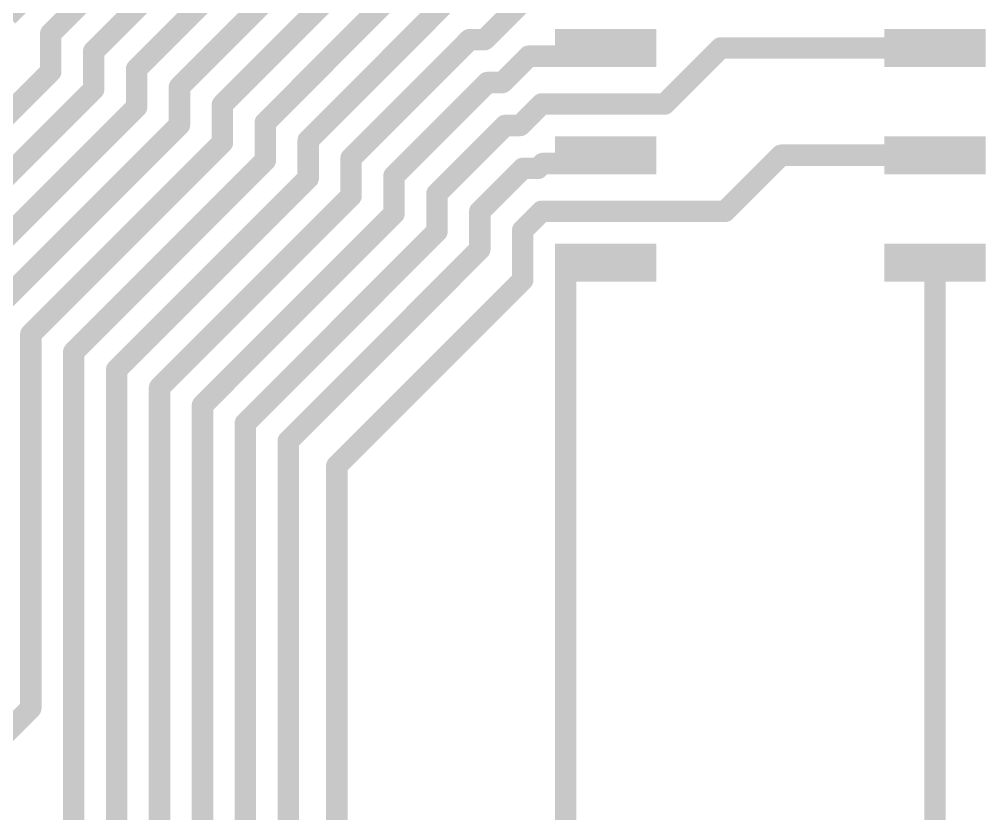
# Model space of a CAD drawing. Header units: inches. Extents: x 2.54 to 5.78, y 1.06 to 9.17.
# Drawn here: x 3.0134 to 3.4639, y 5.8576 to 6.2278 of the extents above; entities that cross this region are included whole.
import ezdxf

# ---------------------------------------------------------------- set-up
doc = ezdxf.new("R2010")
doc.units = ezdxf.units.IN
doc.header["$MEASUREMENT"] = 0
doc.layers.add('Top Layer', color=1, linetype='Continuous')

# ---------------------------------------------------------------- blocks, each defined once
blk = doc.blocks.new('H_____2_20________3')
at = {"layer": 'Top Layer'}
for points in [[(-0.09528, -0.42728), (-0.09528, -0.40957), (-0.04803, -0.40957), (-0.04803, -0.42728)], [(0.05827, -0.42728), (0.05827, -0.40957), (0.10551, -0.40957), (0.10551, -0.42728)], [(-0.09528, -0.47728), (-0.09528, -0.45957), (-0.04803, -0.45957), (-0.04803, -0.47728)], [(0.05827, -0.47728), (0.05827, -0.45957), (0.10551, -0.45957), (0.10551, -0.47728)], [(-0.09528, -0.52728), (-0.09528, -0.50957), (-0.04803, -0.50957), (-0.04803, -0.52728)], [(0.05827, -0.52728), (0.05827, -0.50957), (0.10551, -0.50957), (0.10551, -0.52728)]]:
    blk.add_hatch(color=1, dxfattribs=at).paths.add_polyline_path(points)

msp = doc.modelspace()

# ---------------------------------------------------------------- linework, layer by layer
at = {"layer": 'Top Layer'}
for points in [[(3.00807, 6.22937, 0.01, 0.01, 0), (3.15701, 6.37831, 0.01, 0.01, 0)], [(3.02807, 6.22109, 0.01, 0.01, 0), (3.16529, 6.35831, 0.01, 0.01, 0)], [(3.04807, 6.2128, 0.01, 0.01, 0), (3.17357, 6.33831, 0.01, 0.01, 0)], [(3.06807, 6.20452, 0.01, 0.01, 0), (3.18186, 6.31831, 0.01, 0.01, 0)], [(3.08807, 6.19623, 0.01, 0.01, 0), (3.19014, 6.29831, 0.01, 0.01, 0)], [(3.10807, 6.18795, 0.01, 0.01, 0), (3.19843, 6.27831, 0.01, 0.01, 0)], [(3.12807, 6.17966, 0.01, 0.01, 0), (3.20671, 6.25831, 0.01, 0.01, 0)], [(3.14807, 6.17138, 0.01, 0.01, 0), (3.215, 6.23831, 0.01, 0.01, 0)], [(3.23029, 6.21831, 0.01, 0.01, 0), (3.24643, 6.23445, 0.01, 0.01, 0)], [(3.02807, 6.20343, 0.01, 0.01, 0), (3.02807, 6.22109, 0.01, 0.01, 0)], [(3.16807, 6.1631, 0.01, 0.01, 0), (3.22328, 6.21831, 0.01, 0.01, 0)], [(3.22328, 6.21831, 0.01, 0.01, 0), (3.23029, 6.21831, 0.01, 0.01, 0)], [(3.04807, 6.19515, 0.01, 0.01, 0), (3.04807, 6.2128, 0.01, 0.01, 0)], [(3.28283, 6.21059, 0.01, 0.01, 0), (3.28669, 6.21445, 0.01, 0.01, 0)], [(3.31424, 6.18831, 0.01, 0.01, 0), (3.34039, 6.21445, 0.01, 0.01, 0)], [(3.34039, 6.21445, 0.01, 0.01, 0), (3.44024, 6.21445, 0.01, 0.01, 0)], [(3.23857, 6.19831, 0.01, 0.01, 0), (3.25086, 6.21059, 0.01, 0.01, 0)], [(3.25086, 6.21059, 0.01, 0.01, 0), (3.28283, 6.21059, 0.01, 0.01, 0)], [(2.93878, 6.11414, 0.01, 0.01, 0), (3.02807, 6.20343, 0.01, 0.01, 0)], [(3.06807, 6.18686, 0.01, 0.01, 0), (3.06807, 6.20452, 0.01, 0.01, 0)], [(3.18807, 6.15481, 0.01, 0.01, 0), (3.23156, 6.19831, 0.01, 0.01, 0)], [(3.23156, 6.19831, 0.01, 0.01, 0), (3.23857, 6.19831, 0.01, 0.01, 0)], [(2.95878, 6.10586, 0.01, 0.01, 0), (3.04807, 6.19515, 0.01, 0.01, 0)], [(3.08807, 6.17858, 0.01, 0.01, 0), (3.08807, 6.19623, 0.01, 0.01, 0)], [(2.97878, 6.09757, 0.01, 0.01, 0), (3.06807, 6.18686, 0.01, 0.01, 0)], [(3.10807, 6.17029, 0.01, 0.01, 0), (3.10807, 6.18795, 0.01, 0.01, 0)], [(3.24686, 6.17831, 0.01, 0.01, 0), (3.25686, 6.18831, 0.01, 0.01, 0)], [(3.25686, 6.18831, 0.01, 0.01, 0), (3.31424, 6.18831, 0.01, 0.01, 0)], [(3.12807, 6.16201, 0.01, 0.01, 0), (3.12807, 6.17966, 0.01, 0.01, 0)], [(2.99878, 6.08929, 0.01, 0.01, 0), (3.08807, 6.17858, 0.01, 0.01, 0)], [(3.20807, 6.14653, 0.01, 0.01, 0), (3.23985, 6.17831, 0.01, 0.01, 0)], [(3.23985, 6.17831, 0.01, 0.01, 0), (3.24686, 6.17831, 0.01, 0.01, 0)], [(3.14807, 6.15373, 0.01, 0.01, 0), (3.14807, 6.17138, 0.01, 0.01, 0)], [(3.01878, 6.081, 0.01, 0.01, 0), (3.10807, 6.17029, 0.01, 0.01, 0)], [(3.03878, 6.07272, 0.01, 0.01, 0), (3.12807, 6.16201, 0.01, 0.01, 0)], [(3.16807, 6.14544, 0.01, 0.01, 0), (3.16807, 6.1631, 0.01, 0.01, 0)], [(3.34242, 6.13831, 0.01, 0.01, 0), (3.36856, 6.16445, 0.01, 0.01, 0)], [(3.36856, 6.16445, 0.01, 0.01, 0), (3.44024, 6.16445, 0.01, 0.01, 0)], [(3.22807, 6.13824, 0.01, 0.01, 0), (3.24813, 6.15831, 0.01, 0.01, 0)], [(3.24813, 6.15831, 0.01, 0.01, 0), (3.25514, 6.15831, 0.01, 0.01, 0)], [(3.25514, 6.15831, 0.01, 0.01, 0), (3.25742, 6.16059, 0.01, 0.01, 0)], [(3.25742, 6.16059, 0.01, 0.01, 0), (3.28953, 6.16059, 0.01, 0.01, 0)], [(3.05878, 6.06444, 0.01, 0.01, 0), (3.14807, 6.15373, 0.01, 0.01, 0)], [(3.18807, 6.13716, 0.01, 0.01, 0), (3.18807, 6.15481, 0.01, 0.01, 0)], [(3.07878, 6.05615, 0.01, 0.01, 0), (3.16807, 6.14544, 0.01, 0.01, 0)], [(3.20807, 6.12887, 0.01, 0.01, 0), (3.20807, 6.14653, 0.01, 0.01, 0)], [(3.09878, 6.04787, 0.01, 0.01, 0), (3.18807, 6.13716, 0.01, 0.01, 0)], [(3.22807, 6.12059, 0.01, 0.01, 0), (3.22807, 6.13824, 0.01, 0.01, 0)], [(3.24807, 6.12952, 0.01, 0.01, 0), (3.25686, 6.13831, 0.01, 0.01, 0)], [(3.25686, 6.13831, 0.01, 0.01, 0), (3.34242, 6.13831, 0.01, 0.01, 0)], [(3.11878, 6.03958, 0.01, 0.01, 0), (3.20807, 6.12887, 0.01, 0.01, 0)], [(3.24807, 6.10634, 0.01, 0.01, 0), (3.24807, 6.12952, 0.01, 0.01, 0)], [(3.13878, 6.0313, 0.01, 0.01, 0), (3.22807, 6.12059, 0.01, 0.01, 0)], [(3.26807, 6.11059, 0.01, 0.01, 0), (3.27193, 6.11445, 0.01, 0.01, 0)], [(3.27193, 6.11445, 0.01, 0.01, 0), (3.28669, 6.11445, 0.01, 0.01, 0)], [(3.44024, 5.8485, 0.01, 0.01, 0), (3.44024, 6.11445, 0.01, 0.01, 0)], [(3.26807, 5.71337, 0.01, 0.01, 0), (3.26807, 6.11059, 0.01, 0.01, 0)], [(3.16142, 6.01968, 0.01, 0.01, 0), (3.24807, 6.10634, 0.01, 0.01, 0)], [(3.01878, 5.90683, 0.01, 0.01, 0), (3.01878, 6.081, 0.01, 0.01, 0)], [(3.03878, 5.84705, 0.01, 0.01, 0), (3.03878, 6.07272, 0.01, 0.01, 0)], [(3.05878, 5.80408, 0.01, 0.01, 0), (3.05878, 6.06444, 0.01, 0.01, 0)], [(3.07878, 5.78705, 0.01, 0.01, 0), (3.07878, 6.05615, 0.01, 0.01, 0)], [(3.09878, 5.74408, 0.01, 0.01, 0), (3.09878, 6.04787, 0.01, 0.01, 0)], [(3.11878, 5.72705, 0.01, 0.01, 0), (3.11878, 6.03958, 0.01, 0.01, 0)], [(3.13878, 5.71876, 0.01, 0.01, 0), (3.13878, 6.0313, 0.01, 0.01, 0)], [(3.16142, 5.66969, 0.01, 0.01, 0), (3.16142, 6.01968, 0.01, 0.01, 0)], [(2.80016, 5.68822, 0.01, 0.01, 0), (3.01878, 5.90683, 0.01, 0.01, 0)]]:
    msp.add_lwpolyline(points, format="xyseb", dxfattribs=at)
for points in [[(3.02557, 6.22109, 0.005, 0.005, 1), (3.03057, 6.22109, 0.005, 0.005, 1)], [(3.02557, 6.22109, 0.005, 0.005, 1), (3.03057, 6.22109, 0.005, 0.005, 1)], [(3.22078, 6.21831, 0.005, 0.005, 1), (3.22578, 6.21831, 0.005, 0.005, 1)], [(3.22078, 6.21831, 0.005, 0.005, 1), (3.22578, 6.21831, 0.005, 0.005, 1)], [(3.22779, 6.21831, 0.005, 0.005, 1), (3.23279, 6.21831, 0.005, 0.005, 1)], [(3.22779, 6.21831, 0.005, 0.005, 1), (3.23279, 6.21831, 0.005, 0.005, 1)], [(3.04557, 6.2128, 0.005, 0.005, 1), (3.05057, 6.2128, 0.005, 0.005, 1)], [(3.04557, 6.2128, 0.005, 0.005, 1), (3.05057, 6.2128, 0.005, 0.005, 1)], [(3.28419, 6.21445, 0.005, 0.005, 1), (3.28919, 6.21445, 0.005, 0.005, 1)], [(3.33789, 6.21445, 0.005, 0.005, 1), (3.34289, 6.21445, 0.005, 0.005, 1)], [(3.33789, 6.21445, 0.005, 0.005, 1), (3.34289, 6.21445, 0.005, 0.005, 1)], [(3.43774, 6.21445, 0.005, 0.005, 1), (3.44274, 6.21445, 0.005, 0.005, 1)], [(3.24836, 6.21059, 0.005, 0.005, 1), (3.25336, 6.21059, 0.005, 0.005, 1)], [(3.24836, 6.21059, 0.005, 0.005, 1), (3.25336, 6.21059, 0.005, 0.005, 1)], [(3.28033, 6.21059, 0.005, 0.005, 1), (3.28533, 6.21059, 0.005, 0.005, 1)], [(3.28033, 6.21059, 0.005, 0.005, 1), (3.28533, 6.21059, 0.005, 0.005, 1)], [(3.02557, 6.20343, 0.005, 0.005, 1), (3.03057, 6.20343, 0.005, 0.005, 1)], [(3.02557, 6.20343, 0.005, 0.005, 1), (3.03057, 6.20343, 0.005, 0.005, 1)], [(3.06557, 6.20452, 0.005, 0.005, 1), (3.07057, 6.20452, 0.005, 0.005, 1)], [(3.06557, 6.20452, 0.005, 0.005, 1), (3.07057, 6.20452, 0.005, 0.005, 1)], [(3.22906, 6.19831, 0.005, 0.005, 1), (3.23406, 6.19831, 0.005, 0.005, 1)], [(3.22906, 6.19831, 0.005, 0.005, 1), (3.23406, 6.19831, 0.005, 0.005, 1)], [(3.23607, 6.19831, 0.005, 0.005, 1), (3.24107, 6.19831, 0.005, 0.005, 1)], [(3.23607, 6.19831, 0.005, 0.005, 1), (3.24107, 6.19831, 0.005, 0.005, 1)], [(3.04557, 6.19515, 0.005, 0.005, 1), (3.05057, 6.19515, 0.005, 0.005, 1)], [(3.04557, 6.19515, 0.005, 0.005, 1), (3.05057, 6.19515, 0.005, 0.005, 1)], [(3.08557, 6.19623, 0.005, 0.005, 1), (3.09057, 6.19623, 0.005, 0.005, 1)], [(3.08557, 6.19623, 0.005, 0.005, 1), (3.09057, 6.19623, 0.005, 0.005, 1)], [(3.06557, 6.18686, 0.005, 0.005, 1), (3.07057, 6.18686, 0.005, 0.005, 1)], [(3.06557, 6.18686, 0.005, 0.005, 1), (3.07057, 6.18686, 0.005, 0.005, 1)], [(3.10557, 6.18795, 0.005, 0.005, 1), (3.11057, 6.18795, 0.005, 0.005, 1)], [(3.10557, 6.18795, 0.005, 0.005, 1), (3.11057, 6.18795, 0.005, 0.005, 1)], [(3.25436, 6.18831, 0.005, 0.005, 1), (3.25936, 6.18831, 0.005, 0.005, 1)], [(3.25436, 6.18831, 0.005, 0.005, 1), (3.25936, 6.18831, 0.005, 0.005, 1)], [(3.31174, 6.18831, 0.005, 0.005, 1), (3.31674, 6.18831, 0.005, 0.005, 1)], [(3.31174, 6.18831, 0.005, 0.005, 1), (3.31674, 6.18831, 0.005, 0.005, 1)], [(3.12557, 6.17966, 0.005, 0.005, 1), (3.13057, 6.17966, 0.005, 0.005, 1)], [(3.12557, 6.17966, 0.005, 0.005, 1), (3.13057, 6.17966, 0.005, 0.005, 1)], [(3.08557, 6.17858, 0.005, 0.005, 1), (3.09057, 6.17858, 0.005, 0.005, 1)], [(3.08557, 6.17858, 0.005, 0.005, 1), (3.09057, 6.17858, 0.005, 0.005, 1)], [(3.23735, 6.17831, 0.005, 0.005, 1), (3.24235, 6.17831, 0.005, 0.005, 1)], [(3.23735, 6.17831, 0.005, 0.005, 1), (3.24235, 6.17831, 0.005, 0.005, 1)], [(3.24436, 6.17831, 0.005, 0.005, 1), (3.24936, 6.17831, 0.005, 0.005, 1)], [(3.24436, 6.17831, 0.005, 0.005, 1), (3.24936, 6.17831, 0.005, 0.005, 1)], [(3.14557, 6.17138, 0.005, 0.005, 1), (3.15057, 6.17138, 0.005, 0.005, 1)], [(3.14557, 6.17138, 0.005, 0.005, 1), (3.15057, 6.17138, 0.005, 0.005, 1)], [(3.10557, 6.17029, 0.005, 0.005, 1), (3.11057, 6.17029, 0.005, 0.005, 1)], [(3.10557, 6.17029, 0.005, 0.005, 1), (3.11057, 6.17029, 0.005, 0.005, 1)], [(3.12557, 6.16201, 0.005, 0.005, 1), (3.13057, 6.16201, 0.005, 0.005, 1)], [(3.12557, 6.16201, 0.005, 0.005, 1), (3.13057, 6.16201, 0.005, 0.005, 1)], [(3.16557, 6.1631, 0.005, 0.005, 1), (3.17057, 6.1631, 0.005, 0.005, 1)], [(3.16557, 6.1631, 0.005, 0.005, 1), (3.17057, 6.1631, 0.005, 0.005, 1)], [(3.36606, 6.16445, 0.005, 0.005, 1), (3.37106, 6.16445, 0.005, 0.005, 1)], [(3.36606, 6.16445, 0.005, 0.005, 1), (3.37106, 6.16445, 0.005, 0.005, 1)], [(3.43774, 6.16445, 0.005, 0.005, 1), (3.44274, 6.16445, 0.005, 0.005, 1)], [(3.24563, 6.15831, 0.005, 0.005, 1), (3.25063, 6.15831, 0.005, 0.005, 1)], [(3.24563, 6.15831, 0.005, 0.005, 1), (3.25063, 6.15831, 0.005, 0.005, 1)], [(3.25264, 6.15831, 0.005, 0.005, 1), (3.25764, 6.15831, 0.005, 0.005, 1)], [(3.25264, 6.15831, 0.005, 0.005, 1), (3.25764, 6.15831, 0.005, 0.005, 1)], [(3.25492, 6.16059, 0.005, 0.005, 1), (3.25992, 6.16059, 0.005, 0.005, 1)], [(3.25492, 6.16059, 0.005, 0.005, 1), (3.25992, 6.16059, 0.005, 0.005, 1)], [(3.28703, 6.16059, 0.005, 0.005, 1), (3.29203, 6.16059, 0.005, 0.005, 1)], [(3.14557, 6.15373, 0.005, 0.005, 1), (3.15057, 6.15373, 0.005, 0.005, 1)], [(3.14557, 6.15373, 0.005, 0.005, 1), (3.15057, 6.15373, 0.005, 0.005, 1)], [(3.18557, 6.15481, 0.005, 0.005, 1), (3.19057, 6.15481, 0.005, 0.005, 1)], [(3.18557, 6.15481, 0.005, 0.005, 1), (3.19057, 6.15481, 0.005, 0.005, 1)], [(3.16557, 6.14544, 0.005, 0.005, 1), (3.17057, 6.14544, 0.005, 0.005, 1)], [(3.16557, 6.14544, 0.005, 0.005, 1), (3.17057, 6.14544, 0.005, 0.005, 1)], [(3.20557, 6.14653, 0.005, 0.005, 1), (3.21057, 6.14653, 0.005, 0.005, 1)], [(3.20557, 6.14653, 0.005, 0.005, 1), (3.21057, 6.14653, 0.005, 0.005, 1)], [(3.18557, 6.13716, 0.005, 0.005, 1), (3.19057, 6.13716, 0.005, 0.005, 1)], [(3.18557, 6.13716, 0.005, 0.005, 1), (3.19057, 6.13716, 0.005, 0.005, 1)], [(3.22557, 6.13824, 0.005, 0.005, 1), (3.23057, 6.13824, 0.005, 0.005, 1)], [(3.22557, 6.13824, 0.005, 0.005, 1), (3.23057, 6.13824, 0.005, 0.005, 1)], [(3.25436, 6.13831, 0.005, 0.005, 1), (3.25936, 6.13831, 0.005, 0.005, 1)], [(3.25436, 6.13831, 0.005, 0.005, 1), (3.25936, 6.13831, 0.005, 0.005, 1)], [(3.33992, 6.13831, 0.005, 0.005, 1), (3.34492, 6.13831, 0.005, 0.005, 1)], [(3.33992, 6.13831, 0.005, 0.005, 1), (3.34492, 6.13831, 0.005, 0.005, 1)], [(3.20557, 6.12887, 0.005, 0.005, 1), (3.21057, 6.12887, 0.005, 0.005, 1)], [(3.20557, 6.12887, 0.005, 0.005, 1), (3.21057, 6.12887, 0.005, 0.005, 1)], [(3.24557, 6.12952, 0.005, 0.005, 1), (3.25057, 6.12952, 0.005, 0.005, 1)], [(3.24557, 6.12952, 0.005, 0.005, 1), (3.25057, 6.12952, 0.005, 0.005, 1)], [(3.22557, 6.12059, 0.005, 0.005, 1), (3.23057, 6.12059, 0.005, 0.005, 1)], [(3.22557, 6.12059, 0.005, 0.005, 1), (3.23057, 6.12059, 0.005, 0.005, 1)], [(3.26943, 6.11445, 0.005, 0.005, 1), (3.27443, 6.11445, 0.005, 0.005, 1)], [(3.26943, 6.11445, 0.005, 0.005, 1), (3.27443, 6.11445, 0.005, 0.005, 1)], [(3.28419, 6.11445, 0.005, 0.005, 1), (3.28919, 6.11445, 0.005, 0.005, 1)], [(3.43774, 6.11445, 0.005, 0.005, 1), (3.44274, 6.11445, 0.005, 0.005, 1)], [(3.26557, 6.11059, 0.005, 0.005, 1), (3.27057, 6.11059, 0.005, 0.005, 1)], [(3.26557, 6.11059, 0.005, 0.005, 1), (3.27057, 6.11059, 0.005, 0.005, 1)], [(3.24557, 6.10634, 0.005, 0.005, 1), (3.25057, 6.10634, 0.005, 0.005, 1)], [(3.24557, 6.10634, 0.005, 0.005, 1), (3.25057, 6.10634, 0.005, 0.005, 1)], [(3.01628, 6.081, 0.005, 0.005, 1), (3.02128, 6.081, 0.005, 0.005, 1)], [(3.01628, 6.081, 0.005, 0.005, 1), (3.02128, 6.081, 0.005, 0.005, 1)], [(3.03628, 6.07272, 0.005, 0.005, 1), (3.04128, 6.07272, 0.005, 0.005, 1)], [(3.03628, 6.07272, 0.005, 0.005, 1), (3.04128, 6.07272, 0.005, 0.005, 1)], [(3.05628, 6.06444, 0.005, 0.005, 1), (3.06128, 6.06444, 0.005, 0.005, 1)], [(3.05628, 6.06444, 0.005, 0.005, 1), (3.06128, 6.06444, 0.005, 0.005, 1)], [(3.07628, 6.05615, 0.005, 0.005, 1), (3.08128, 6.05615, 0.005, 0.005, 1)], [(3.07628, 6.05615, 0.005, 0.005, 1), (3.08128, 6.05615, 0.005, 0.005, 1)], [(3.09628, 6.04787, 0.005, 0.005, 1), (3.10128, 6.04787, 0.005, 0.005, 1)], [(3.09628, 6.04787, 0.005, 0.005, 1), (3.10128, 6.04787, 0.005, 0.005, 1)], [(3.11628, 6.03958, 0.005, 0.005, 1), (3.12128, 6.03958, 0.005, 0.005, 1)], [(3.11628, 6.03958, 0.005, 0.005, 1), (3.12128, 6.03958, 0.005, 0.005, 1)], [(3.13628, 6.0313, 0.005, 0.005, 1), (3.14128, 6.0313, 0.005, 0.005, 1)], [(3.13628, 6.0313, 0.005, 0.005, 1), (3.14128, 6.0313, 0.005, 0.005, 1)], [(3.15892, 6.01968, 0.005, 0.005, 1), (3.16392, 6.01968, 0.005, 0.005, 1)], [(3.15892, 6.01968, 0.005, 0.005, 1), (3.16392, 6.01968, 0.005, 0.005, 1)], [(3.01628, 5.90683, 0.005, 0.005, 1), (3.02128, 5.90683, 0.005, 0.005, 1)], [(3.01628, 5.90683, 0.005, 0.005, 1), (3.02128, 5.90683, 0.005, 0.005, 1)]]:
    msp.add_lwpolyline(points, format="xyseb", close=True, dxfattribs=at)

# ---------------------------------------------------------------- block references
msp.add_blockref('H_____2_20________3', (3.35835, 6.63287))

doc.saveas('drawing.dxf')
